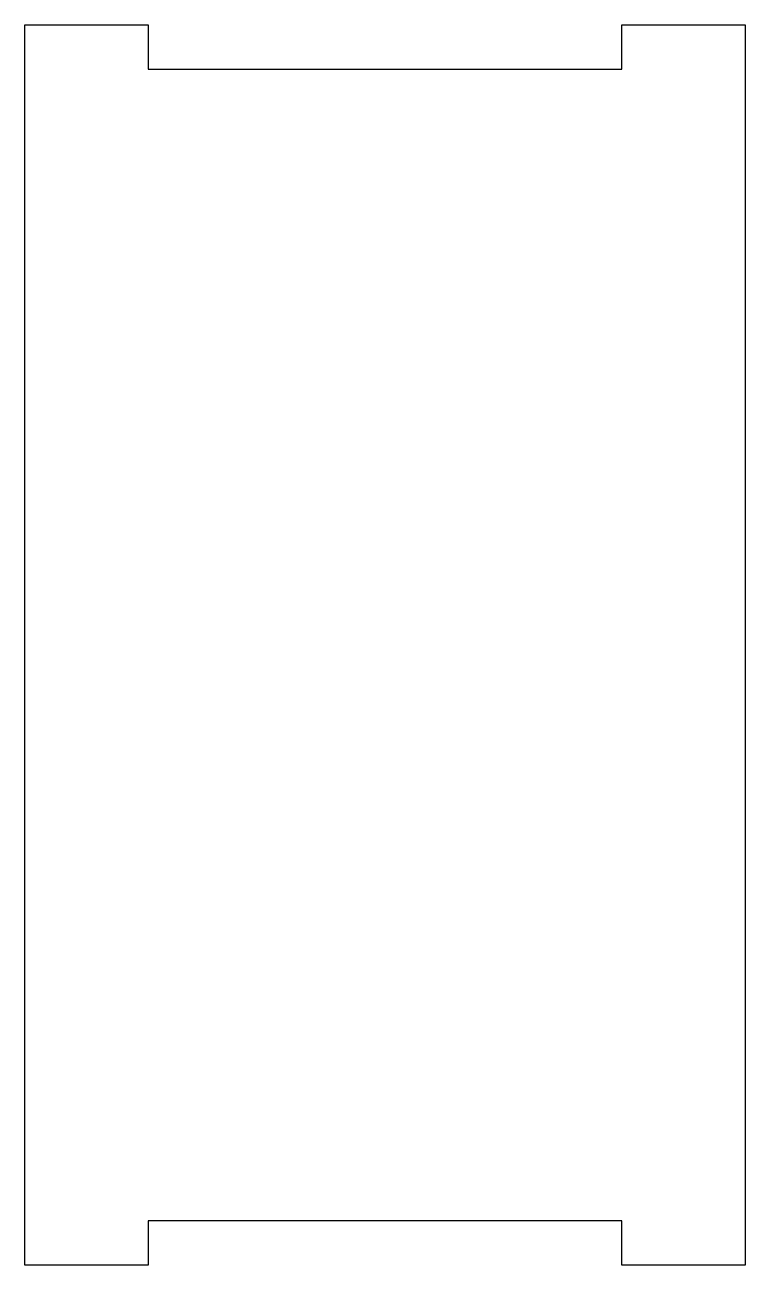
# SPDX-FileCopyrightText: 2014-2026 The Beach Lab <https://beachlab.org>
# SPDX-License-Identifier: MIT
# Model space of a CAD drawing. Header units: millimetres. Extents: x -17.5 to 17.5, y -30.1 to 30.1.
import ezdxf

# ---------------------------------------------------------------- set-up
doc = ezdxf.new("R2010")
doc.units = ezdxf.units.MM
doc.layers.add('CUT', color=7, linetype='CONTINUOUS')

msp = doc.modelspace()

# ---------------------------------------------------------------- linework, layer by layer
at = {"layer": 'CUT'}
for p, q in [((-17.5, -30.15), (-17.5, 30.15)), ((-17.5, 30.15), (-11.5, 30.15)), ((-11.5, 30.15), (-11.5, 28)), ((11.5, 28), (11.5, 30.15)), ((11.5, 30.15), (17.5, 30.15)), ((17.5, 30.15), (17.5, -30.15)), ((-11.5, 28), (11.5, 28)), ((11.5, -28), (-11.5, -28)), ((-11.5, -28), (-11.5, -30.15)), ((11.5, -30.15), (11.5, -28)), ((-11.5, -30.15), (-17.5, -30.15)), ((17.5, -30.15), (11.5, -30.15))]:
    msp.add_line(p, q, dxfattribs=at)

doc.saveas('drawing.dxf')
